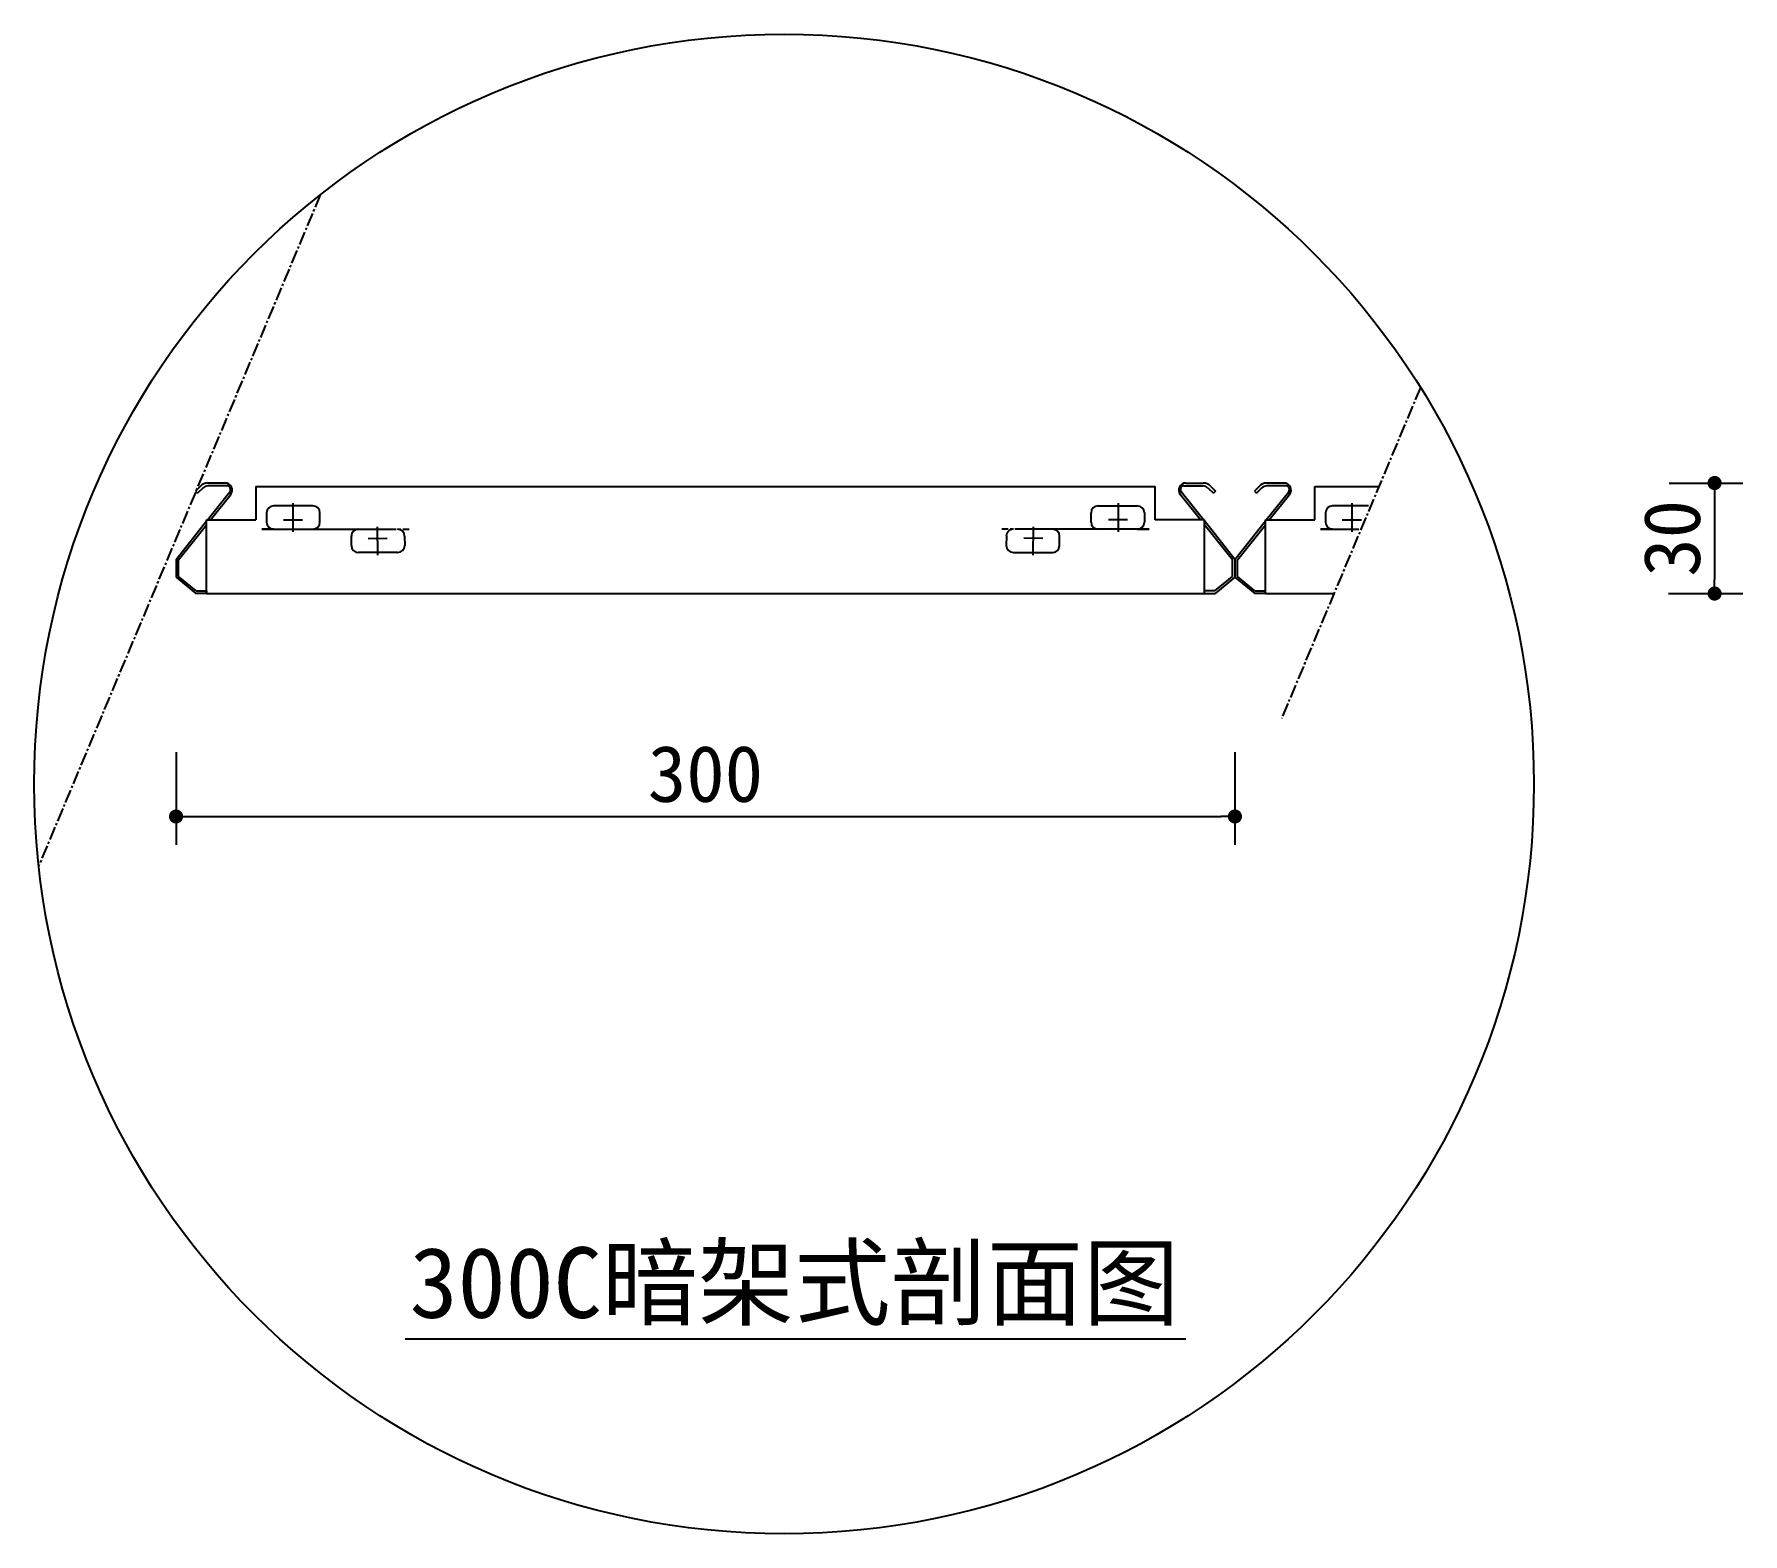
# Model space of a CAD drawing. Extents: x 137 to 621, y 891 to 1316.
import ezdxf

# ---------------------------------------------------------------- set-up
doc = ezdxf.new("R2010")
doc.units = 0
doc.header["$LTSCALE"] = 0.2
doc.header["$MEASUREMENT"] = 0
doc.header["$PDMODE"] = 34
doc.header["$PDSIZE"] = 5
doc.linetypes.add('CENTER2', pattern=[28.575, 19.05, -3.175, 3.175, -3.175])
doc.layers.get('0').update_dxf_attribs({"linetype": 'CONTINUOUS'})
doc.layers.get('DEFPOINTS').update_dxf_attribs({"linetype": 'CONTINUOUS'})
for name, color, linetype in [('3', 3, 'CONTINUOUS'), ('7', 7, 'CONTINUOUS'), ('DIM', 3, 'CONTINUOUS'), ('TEXT', 3, 'CONTINUOUS')]:
    doc.layers.add(name, color=color, linetype=linetype)
doc.styles.add('HZ', font='')
doc.styles.get('HZ').set_extended_font_data('仿宋_GB2312')
doc.dimstyles.get("Standard").update_dxf_attribs({"dimscale": 0, "dimtxt": 2.5, "dimasz": 2.5, "dimexe": 1.25, "dimexo": 0.625, "dimtad": 1, "dimdec": 4, "dimtxsty": 'STANDARD', "dimcen": 2.5, "dimclrt": 7, "dimazin": 3, "dimtfac": 1, "dimtdec": 4, "dimtmove": 0, "dimatfit": 3, "dimtolj": 1, "dimtzin": 0})

# ---------------------------------------------------------------- blocks, each defined once
blk = doc.blocks.new('_DOT')
at = {"color": 0, "linetype": 'BYBLOCK'}
blk.add_line((-0.5, 0), (-1, 0), dxfattribs=at)
at = {"color": 0, "linetype": 'BYBLOCK', "const_width": 0.5}
blk.add_lwpolyline([(-0.25, 0, 1), (0.25, 0, 1)], format="xyb", close=True, dxfattribs=at)
blk = doc.blocks.new('*D2')
at = {"linetype": 'BYBLOCK'}
for p, q in [((1292.31, 1155), (1292.31, 1128.78)), ((1592.31, 1155), (1592.31, 1128.78)), ((1296.31, 1136.78), (1588.31, 1136.78))]:
    blk.add_line(p, q, dxfattribs=at)
at = {"layer": 'DEFPOINTS', "color": 0, "linetype": 'BYBLOCK'}
for p in [(1292.31, 1163), (1592.31, 1163), (1592.31, 1136.78)]:
    blk.add_point(p, dxfattribs=at)
at = {"linetype": 'BYBLOCK', "xscale": 4, "yscale": 4, "zscale": 4, "rotation": 180}
blk.add_blockref('_DOT', (1292.31, 1136.78), dxfattribs=at)
at = {"linetype": 'BYBLOCK', "xscale": 4, "yscale": 4, "zscale": 4}
blk.add_blockref('_DOT', (1592.31, 1136.78), dxfattribs=at)
at = {"linetype": 'BYBLOCK', "insert": (1442.31, 1148.78), "char_height": 16, "attachment_point": 5, "style": 'HZ'}
blk.add_mtext('\\A1;300', dxfattribs=at)
blk = doc.blocks.new('*D1')
at = {"linetype": 'BYBLOCK'}
for p, q in [((1715.3, 1231.26), (1736.21, 1231.26)), ((1728.21, 1227.26), (1728.21, 1203.94)), ((1715.12, 1199.94), (1736.21, 1199.94))]:
    blk.add_line(p, q, dxfattribs=at)
at = {"layer": 'DEFPOINTS', "color": 0, "linetype": 'BYBLOCK'}
for p in [(1707.3, 1231.26), (1707.12, 1199.94), (1728.21, 1199.94)]:
    blk.add_point(p, dxfattribs=at)
at = {"linetype": 'BYBLOCK', "xscale": 4, "yscale": 4, "zscale": 4}
for p, rotation in [((1728.21, 1231.26), 90), ((1728.21, 1199.94), 270)]:
    blk.add_blockref('_DOT', p, dxfattribs=dict(at, rotation=rotation))
at = {"linetype": 'BYBLOCK', "insert": (1716.21, 1215.6), "char_height": 16, "attachment_point": 5, "rotation": 90, "style": 'HZ'}
blk.add_mtext('\\A1;30', dxfattribs=at)

msp = doc.modelspace()

# ---------------------------------------------------------------- linework, layer by layer
at = {"layer": '3', "linetype": 'CENTER2'}
for p, q in [((217.98, 1270.4), (138.21, 1080.25)), ((529.69, 1215.83), (490.35, 1122.06))]:
    msp.add_line(p, q, dxfattribs=at)
at = {"layer": '3'}
msp.add_circle((349.39, 1103.46), 212.45, dxfattribs=at)
at = {"layer": '7'}
for p, q in [((183.99, 1187.79), (182.68, 1186.4)), ((182.68, 1186.4), (183.23, 1185.85)), ((184.77, 1187.35), (183.23, 1185.85)), ((186.02, 1178.3), (192.39, 1186.29)), ((191.04, 1188.74), (186.17, 1188.74)), ((191.61, 1187.91), (186.17, 1187.91)), ((199.74, 1187.74), (454.52, 1187.74)), ((199.74, 1187.74), (199.74, 1178.3)), ((454.52, 1178.3), (454.52, 1187.74)), ((468.24, 1178.3), (461.88, 1186.29)), ((462.66, 1187.91), (468.1, 1187.91)), ((463.22, 1188.74), (468.09, 1188.74)), ((469.49, 1187.35), (471.04, 1185.85)), ((470.27, 1187.79), (471.59, 1186.4)), ((471.59, 1186.4), (471.04, 1185.85)), ((483.99, 1187.79), (482.68, 1186.4)), ((482.68, 1186.4), (483.23, 1185.85)), ((484.77, 1187.35), (483.23, 1185.85)), ((486.02, 1178.3), (492.39, 1186.29)), ((491.04, 1188.74), (486.17, 1188.74)), ((491.61, 1187.91), (486.17, 1187.91)), ((499.74, 1178.3), (499.74, 1187.74)), ((499.74, 1187.74), (517.9, 1187.74)), ((186.86, 1178.3), (192.61, 1185.49)), ((215.89, 1182.28), (204.8, 1182.28)), ((210.22, 1182.99), (210.22, 1174.95)), ((438.38, 1182.28), (449.47, 1182.28)), ((444.05, 1182.99), (444.05, 1174.95)), ((467.41, 1178.3), (461.66, 1185.49)), ((486.86, 1178.3), (492.61, 1185.49)), ((515.02, 1182.28), (504.8, 1182.28)), ((510.22, 1182.99), (510.22, 1174.95)), ((177.13, 1167.03), (185.77, 1177.98)), ((177.87, 1167.02), (185.75, 1176.91)), ((185.75, 1178.3), (199.74, 1178.3)), ((185.75, 1157.41), (185.75, 1178.3)), ((202.8, 1180.29), (202.8, 1177.65)), ((207.53, 1178.27), (212.96, 1178.27)), ((217.89, 1177.67), (217.89, 1180.29)), ((234.28, 1168.34), (234.25, 1176.37)), ((419.99, 1168.34), (420.02, 1176.37)), ((436.38, 1177.67), (436.38, 1180.29)), ((446.74, 1178.27), (441.31, 1178.27)), ((451.47, 1180.29), (451.47, 1177.65)), ((468.51, 1178.3), (454.52, 1178.3)), ((477.13, 1167.03), (468.49, 1177.98)), ((468.51, 1157.41), (468.51, 1178.3)), ((476.4, 1167.02), (468.51, 1176.91)), ((477.13, 1167.03), (485.77, 1177.98)), ((477.87, 1167.02), (485.75, 1176.91)), ((485.75, 1157.41), (485.75, 1178.3)), ((485.75, 1178.3), (499.74, 1178.3)), ((502.8, 1180.29), (502.8, 1177.65)), ((507.53, 1178.27), (512.96, 1178.27)), ((226.83, 1171.01), (226.82, 1173.65)), ((231.55, 1173.05), (236.98, 1173.07)), ((241.9, 1173.68), (241.91, 1171.06)), ((412.37, 1173.68), (412.36, 1171.06)), ((422.72, 1173.05), (417.29, 1173.07)), ((427.44, 1171.01), (427.45, 1173.65)), ((177.13, 1167.03), (177.13, 1162.04)), ((177.87, 1162.21), (177.87, 1167.02)), ((239.92, 1169.06), (228.83, 1169.02)), ((414.35, 1169.06), (425.44, 1169.02)), ((476.4, 1162.21), (476.4, 1167.02)), ((477.13, 1167.03), (477.13, 1162.04)), ((477.87, 1162.21), (477.87, 1167.02)), ((177.13, 1162.04), (182.75, 1157.41)), ((182.82, 1158.23), (177.87, 1162.21)), ((471.45, 1158.23), (476.4, 1162.21)), ((477.13, 1162.04), (471.51, 1157.41)), ((477.13, 1162.04), (482.75, 1157.41)), ((482.82, 1158.23), (477.87, 1162.21)), ((185.75, 1157.41), (182.75, 1157.41)), ((182.82, 1158.23), (185.73, 1158.23)), ((185.73, 1158.23), (185.75, 1157.41)), ((185.75, 1157.41), (468.51, 1157.41)), ((468.51, 1157.41), (471.51, 1157.41)), ((471.45, 1158.23), (468.53, 1158.23)), ((485.75, 1157.41), (482.75, 1157.41)), ((482.82, 1158.23), (485.73, 1158.23)), ((485.73, 1158.23), (485.75, 1157.41)), ((485.75, 1157.41), (505.18, 1157.41))]:
    msp.add_line(p, q, dxfattribs=at)
at = {"layer": '7', "linetype": 'CENTER2'}
for p, q in [((201.42, 1175.65), (243.2, 1175.65)), ((204.8, 1175.65), (201.42, 1175.65)), ((204.8, 1175.65), (239.16, 1175.65)), ((452.85, 1175.65), (411.07, 1175.65)), ((449.47, 1175.65), (415.1, 1175.65)), ((449.47, 1175.65), (452.85, 1175.65)), ((501.42, 1175.65), (512.24, 1175.65)), ((504.8, 1175.65), (501.42, 1175.65)), ((504.8, 1175.65), (512.24, 1175.65))]:
    msp.add_line(p, q, dxfattribs=at)
at = {"layer": '7'}
for centre, radius, start, end in [((186.17, 1185.74), 3, 90, 136.7089), ((186.17, 1185.91), 2, 90, 134.1094), ((191.04, 1186.74), 2, 321.4025, 90), ((191.61, 1186.91), 0.999, 321.4593, 90), ((463.22, 1186.74), 2, 90, 218.5975), ((462.66, 1186.91), 0.999, 90, 218.5407), ((468.09, 1185.74), 3, 43.2911, 90), ((468.1, 1185.91), 2, 45.8906, 90), ((486.17, 1185.74), 3, 90, 136.7089), ((486.17, 1185.91), 2, 90, 134.1094), ((491.04, 1186.74), 2, 321.4025, 90), ((491.61, 1186.91), 0.999, 321.4593, 90), ((204.8, 1180.29), 2, 90, 180), ((215.89, 1180.29), 2, 0, 90), ((438.38, 1180.29), 2, 90, 180), ((449.47, 1180.29), 2, 0, 90), ((504.8, 1180.29), 2, 90, 180), ((204.8, 1177.65), 2, 180, 270), ((215.89, 1177.67), 2, 270, 0), ((438.38, 1177.67), 2, 180, 270), ((449.47, 1177.65), 2, 270, 360), ((504.8, 1177.65), 2, 180, 270), ((228.82, 1173.65), 2, 90.19, 180.19), ((239.9, 1173.67), 2, 0.19, 90.19), ((414.36, 1173.67), 2, 89.81, 179.81), ((425.45, 1173.65), 2, 359.81, 89.81), ((228.82, 1171.02), 2, 180.19, 270.19), ((239.91, 1171.06), 2, 270.19, 0.19), ((414.36, 1171.06), 2, 179.81, 269.81), ((425.44, 1171.02), 2, 269.81, 359.81)]:
    msp.add_arc(centre, radius, start, end, dxfattribs=at)
at = {"layer": 'DIM', "color": 6}
msp.add_line((242.09, 946.26), (463.21, 946.26), dxfattribs=at)

# ---------------------------------------------------------------- texts
at = {"layer": 'TEXT', "color": 3, "style": 'HZ'}
msp.add_text('300C暗架式剖面图', height=20, dxfattribs=at).set_placement((243.3, 952.21))

# ---------------------------------------------------------------- dimensions: what is measured, and where the dimension line sits
at = {"layer": 'DIM'}
dim = msp.add_linear_dim(base=(613.03, 1157.41), p1=(592.13, 1188.74), p2=(591.94, 1157.41), angle=90, text='30', dimstyle='STANDARD', override={"dimscale": 8, "dimtxt": 2, "dimasz": 0.5, "dimexe": 1, "dimexo": 1, "dimgap": 0.5, "dimdec": 0, "dimtxsty": 'HZ', "dimblk1": 'DOT', "dimblk2": 'DOT', "dimsah": 1, "dimcen": 0, "dimclrd": 256, "dimclre": 256, "dimclrt": 256, "dimtfac": 0.5, "dimtdec": 0}, dxfattribs=at)
dim.commit()
dim.dimension.update_dxf_attribs({"geometry": '*D1', "text_midpoint": (601.03, 1173.08), "insert": (-1115.18, -42.52)})
dim = msp.add_linear_dim(base=(477.13, 1094.26), p1=(177.13, 1120.47), p2=(477.13, 1120.47), text='300', dimstyle='STANDARD', override={"dimscale": 8, "dimtxt": 2, "dimasz": 0.5, "dimexe": 1, "dimexo": 1, "dimgap": 0.5, "dimdec": 0, "dimtxsty": 'HZ', "dimblk1": 'DOT', "dimblk2": 'DOT', "dimsah": 1, "dimcen": 0, "dimclrd": 256, "dimclre": 256, "dimclrt": 256, "dimtfac": 0.5, "dimtdec": 0}, dxfattribs=at)
dim.commit()
dim.dimension.update_dxf_attribs({"geometry": '*D2', "text_midpoint": (327.13, 1106.26), "insert": (-1115.18, -42.52)})

doc.saveas('drawing.dxf')
